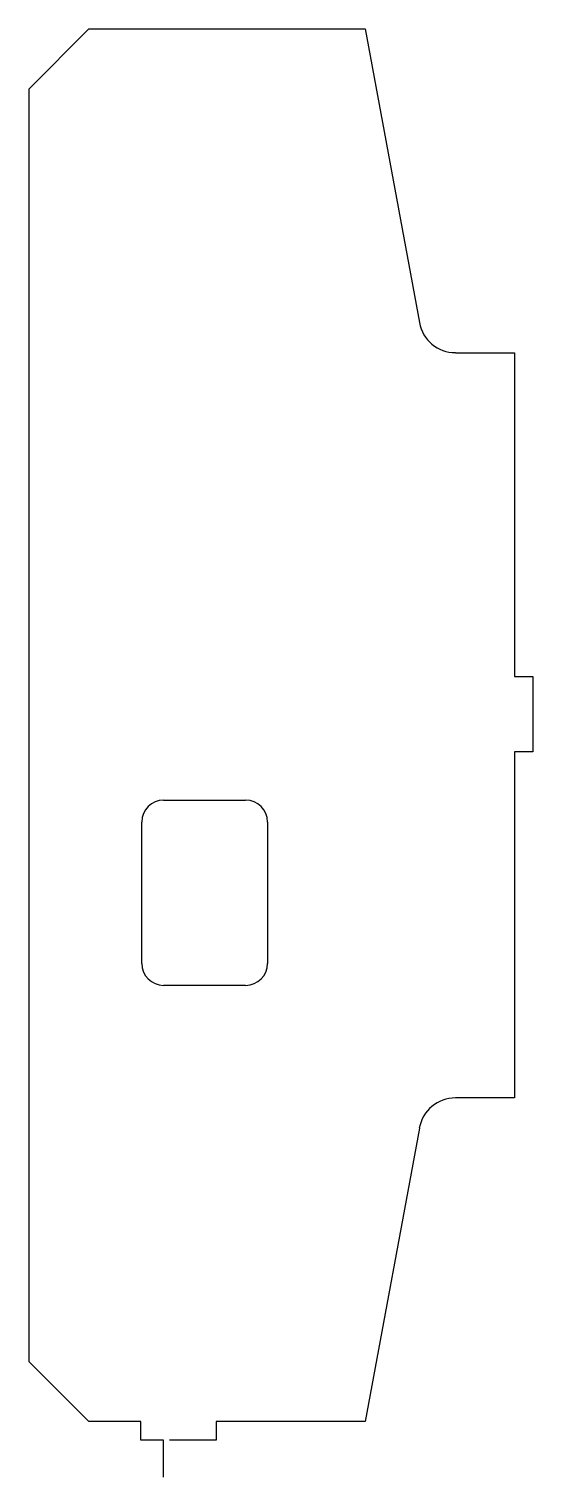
# Model space of a CAD drawing. Extents: x 924 to 992, y 944 to 1139.
import ezdxf

# ---------------------------------------------------------------- set-up
doc = ezdxf.new("R2010")
doc.units = 0

msp = doc.modelspace()

# ---------------------------------------------------------------- linework, layer by layer
for p, q in [((924.44, 1130.55), (932.48, 1138.59)), ((932.48, 1138.59), (969.55, 1138.59)), ((969.55, 1138.59), (976.81, 1099.13)), ((924.44, 959.5), (924.44, 1130.55)), ((981.66, 1095.09), (989.56, 1095.09)), ((989.56, 1095.09), (989.56, 1051.59)), ((989.56, 1051.59), (992.06, 1051.59)), ((992.06, 1051.59), (992.06, 1041.47)), ((992.06, 1041.47), (989.56, 1041.47)), ((989.56, 1041.47), (989.56, 994.97)), ((942.5, 1034.97), (948, 1034.97)), ((948, 1034.97), (953.5, 1034.97)), ((939.56, 1013.03), (939.56, 1032.03)), ((956.44, 1032.03), (956.44, 1013.03)), ((953.5, 1010.09), (942.5, 1010.09)), ((989.56, 994.97), (981.66, 994.97)), ((976.81, 990.92), (969.55, 951.47)), ((932.48, 951.47), (924.44, 959.5)), ((939.44, 951.47), (932.48, 951.47)), ((939.44, 948.97), (939.44, 951.47)), ((969.55, 951.47), (949.56, 951.47)), ((949.56, 951.47), (949.56, 948.97)), ((942.49, 948.97), (939.44, 948.97)), ((942.49, 944.03), (942.49, 948.97)), ((949.56, 948.97), (943.3, 948.97))]:
    msp.add_line(p, q)
for centre, radius, start, end in [((981.66, 1100.03), 4.93, 190.5126, 270), ((942.5, 1032.03), 2.94, 90, 180), ((953.5, 1032.03), 2.94, 0, 90), ((942.5, 1013.03), 2.94, 180, 270), ((953.5, 1013.03), 2.94, 270, 0), ((981.66, 990.03), 4.94, 90, 169.6016)]:
    msp.add_arc(centre, radius, start, end)

doc.saveas('drawing.dxf')
